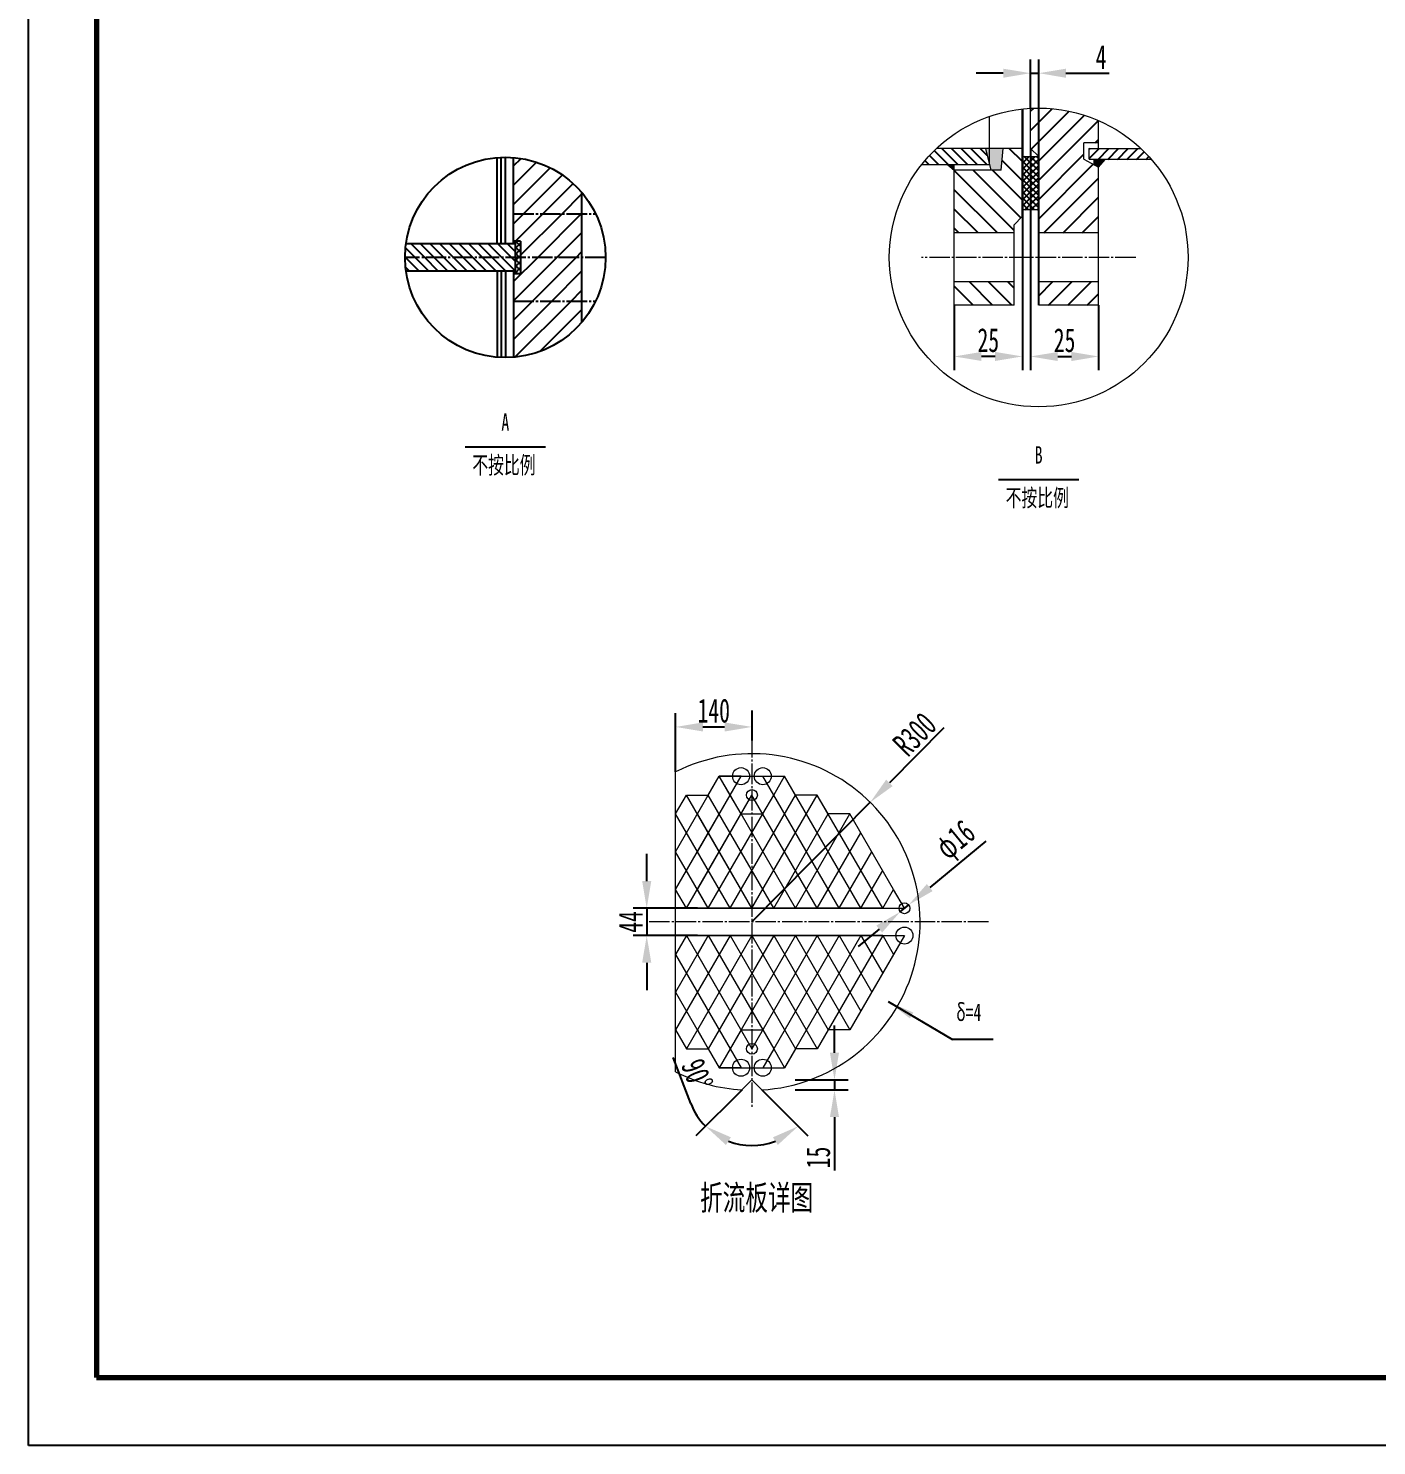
# Model space of a CAD drawing. Header units: millimetres. Extents: x -2970 to 2970, y -2100 to 2100.
# Drawn here: x -2970 to -990, y -2100 to -19 of the extents above; entities that cross this region are included whole.
import ezdxf

# ---------------------------------------------------------------- set-up
doc = ezdxf.new("R2010")
doc.units = ezdxf.units.MM
doc.linetypes.add('EB_DASHDOT', pattern=[39, 30, -3, 3, -3])
for name, color, linetype, lineweight in [('CAXA0', 7, 'Continuous', 40), ('CAXA1', 1, 'EB_DASHDOT', 25), ('CAXA3', 7, 'Continuous', 25), ('CAXA4', 3, 'Continuous', 25), ('CAXA5', 4, 'Continuous', 25)]:
    doc.layers.add(name, color=color, linetype=linetype, lineweight=lineweight)
doc.styles.add('UserTxtStyle15', font='', dxfattribs={"width": 0.667})
doc.styles.add('标准', font='', dxfattribs={"width": 0.667})
doc.styles.get('UserTxtStyle15').set_extended_font_data('SimSun')
doc.styles.get('标准').set_extended_font_data('FangSong_GB2312')
doc.dimstyles.new('标准', dxfattribs={"dimscale": 10, "dimtxt": 3.5, "dimasz": 4, "dimexe": 2, "dimexo": 0, "dimtad": 1, "dimdsep": 46, "dimtxsty": '标准', "dimcen": 0, "dimdle": 6, "dimaunit": 1, "dimazin": 2, "dimtfac": 1, "dimtdec": 3, "dimtmove": 0, "dimatfit": 3, "dimfxl": 0, "dimtolj": 1, "dimtzin": 0, "dimarcsym": 0})

# ---------------------------------------------------------------- blocks, each defined once
blk = doc.blocks.new('CAXBLOCK0', base_point=(2870, -2000))
at = {"layer": 'CAXA0', "color": 0, "linetype": 'Continuous', "lineweight": 25}
for p, q in [((-2970, -2100), (-2970, 2100)), ((2970, -2100), (-2970, -2100))]:
    blk.add_line(p, q, dxfattribs=at)
at = {"layer": 'CAXA0', "color": 0, "linetype": 'Continuous', "lineweight": 70}
for p, q in [((-2870, 2000), (-2870, -2000)), ((-2870, -2000), (2870, -2000))]:
    blk.add_line(p, q, dxfattribs=at)
blk = doc.blocks.new('CAXBLOCK54', base_point=(-2140.6, -506))
at = {"layer": 'CAXA0', "color": 0, "linetype": 'Continuous', "lineweight": 25}
for p, q in [((-2257.7, -221.2), (-2246.6, -210.1)), ((-2257.7, -249.5), (-2223.8, -215.6)), ((-2257.7, -277.8), (-2203.8, -223.9)), ((-2243.1, -291.5), (-2186, -234.4)), ((-2214.8, -291.5), (-2170.3, -246.9)), ((-2186.5, -291.5), (-2157.7, -262.6)), ((-2158.2, -291.5), (-2157.7, -290.9)), ((-2257.7, -306.1), (-2243.1, -291.5)), ((-2254.8, -331.5), (-2214.8, -291.5)), ((-2247.4, -352.3), (-2186.5, -291.5)), ((-2222.2, -355.5), (-2158.2, -291.5)), ((-2193.9, -355.5), (-2157.7, -319.2)), ((-2165.7, -355.5), (-2157.7, -347.5)), ((-2257.7, -390.9), (-2222.2, -355.5)), ((-2257.7, -419.2), (-2193.9, -355.5)), ((-2229.7, -419.5), (-2165.7, -355.5)), ((-2201.4, -419.5), (-2157.7, -375.8)), ((-2173.1, -419.5), (-2157.7, -404.1)), ((-2257.7, -447.5), (-2229.7, -419.5)), ((-2257.7, -475.8), (-2201.4, -419.5)), ((-2255.6, -502), (-2173.1, -419.5)), ((-2219, -493.6), (-2157.7, -432.3))]:
    blk.add_line(p, q, dxfattribs=at)
blk = doc.blocks.new('CAXBLOCK55', base_point=(-2359, -420.6))
at = {"layer": 'CAXA0', "color": 0, "linetype": 'Continuous', "lineweight": 25}
for p, q in [((-2402.2, -355.5), (-2416.2, -341.5)), ((-2388.1, -355.5), (-2408.1, -335.5)), ((-2374, -355.5), (-2394, -335.5)), ((-2359.8, -355.5), (-2379.8, -335.5)), ((-2345.7, -355.5), (-2365.7, -335.5)), ((-2331.5, -355.5), (-2351.5, -335.5)), ((-2317.4, -355.5), (-2337.4, -335.5)), ((-2303.3, -355.5), (-2323.3, -335.5)), ((-2289.1, -355.5), (-2309.1, -335.5)), ((-2275, -355.5), (-2295, -335.5)), ((-2260.8, -355.5), (-2280.8, -335.5)), ((-2255.4, -346.8), (-2266.7, -335.5)), ((-2416.4, -355.5), (-2416.9, -355)), ((-2396.4, -375.5), (-2416.4, -355.5)), ((-2410.5, -375.5), (-2416.2, -369.8)), ((-2382.2, -375.5), (-2402.2, -355.5)), ((-2368.1, -375.5), (-2388.1, -355.5)), ((-2354, -375.5), (-2374, -355.5)), ((-2339.8, -375.5), (-2359.8, -355.5)), ((-2325.7, -375.5), (-2345.7, -355.5)), ((-2311.5, -375.5), (-2331.5, -355.5)), ((-2297.4, -375.5), (-2317.4, -355.5)), ((-2283.3, -375.5), (-2303.3, -355.5)), ((-2269.1, -375.5), (-2289.1, -355.5)), ((-2255.4, -375.1), (-2275, -355.5)), ((-2255.4, -360.9), (-2260.8, -355.5))]:
    blk.add_line(p, q, dxfattribs=at)
blk = doc.blocks.new('CAXBLOCK56', base_point=(-1334.1, -298.4))
at = {"layer": 'CAXA0', "color": 0, "linetype": 'Continuous', "lineweight": 25}
for p, q in [((-1412.3, -210.2), (-1397.6, -195.5)), ((-1412.3, -196.1), (-1411.7, -195.5)), ((-1399.4, -211.5), (-1383.4, -195.5)), ((-1385.3, -211.5), (-1369.3, -195.5)), ((-1371.1, -211.5), (-1355.1, -195.5)), ((-1357, -211.5), (-1341, -195.5)), ((-1342.8, -211.5), (-1331.7, -200.3)), ((-1328.7, -211.5), (-1324.7, -207.5))]:
    blk.add_line(p, q, dxfattribs=at)
blk = doc.blocks.new('CAXBLOCK57', base_point=(-1469.3, -203.9))
at = {"layer": 'CAXA0', "color": 0, "linetype": 'Continuous', "lineweight": 25}
for p, q in [((-1498.6, -141), (-1493.9, -136.3)), ((-1498.6, -169.3), (-1466.5, -137.1)), ((-1497.6, -196.5), (-1441.9, -140.8)), ((-1486.6, -213.8), (-1419.5, -146.7)), ((-1486.6, -242.1), (-1399, -154.5)), ((-1403.7, -187.5), (-1398.6, -182.4)), ((-1486.6, -270.4), (-1420.3, -204.1)), ((-1486.6, -298.7), (-1406.7, -218.8)), ((-1479.1, -319.5), (-1398.6, -239)), ((-1450.8, -319.5), (-1398.6, -267.3)), ((-1422.6, -319.5), (-1398.6, -295.5))]:
    blk.add_line(p, q, dxfattribs=at)
blk = doc.blocks.new('CAXBLOCK58', base_point=(-1371.1, -435))
at = {"layer": 'CAXA0', "color": 0, "linetype": 'Continuous', "lineweight": 25}
for p, q in [((-1486.6, -411.8), (-1466.3, -391.5)), ((-1472, -425.5), (-1438, -391.5)), ((-1443.7, -425.5), (-1409.7, -391.5)), ((-1415.4, -425.5), (-1398.6, -408.7))]:
    blk.add_line(p, q, dxfattribs=at)
blk = doc.blocks.new('*CAXBLOCK6164')
at = {"layer": 'CAXA0', "color": 0, "linetype": 'Continuous', "lineweight": -2}
for p, q in [((-1510.6, -137.5), (-1510.6, -520.9)), ((-1610.6, -425.5), (-1610.6, -520.9)), ((-1550.6, -500.9), (-1570.6, -500.9))]:
    blk.add_line(p, q, dxfattribs=at)
at = {"layer": 'CAXA0', "color": 0, "linetype": 'Continuous'}
for points in [[(-1570.6, -494.2), (-1570.6, -507.5), (-1610.6, -500.9)], [(-1550.6, -494.2), (-1550.6, -507.5), (-1510.6, -500.9)]]:
    blk.add_solid(points, dxfattribs=at)
at = {"layer": 'Defpoints', "color": 0, "linetype": 'Continuous'}
for p in [(-1510.6, -137.5), (-1610.6, -425.5), (-1610.6, -500.9)]:
    blk.add_point(p, dxfattribs=at)
at = {"layer": 'CAXA0', "color": 0, "linetype": 'Continuous', "lineweight": 20, "insert": (-1560.6, -477.1), "char_height": 35, "attachment_point": 5, "style": '标准'}
blk.add_mtext('\\A1;\\fFangSong_GB2312;25', dxfattribs=at)
blk = doc.blocks.new('CAXBLOCK97', base_point=(-2252.2, -363.7))
at = {"layer": 'CAXA5', "color": 0, "linetype": 'Continuous', "lineweight": 25}
for p, q in [((-2255.4, -333.6), (-2253.2, -331.5)), ((-2247.4, -338.9), (-2254.8, -331.5)), ((-2255.4, -342.6), (-2247.4, -334.6)), ((-2247.4, -347.9), (-2255.4, -339.9)), ((-2255.4, -351.6), (-2247.4, -343.6)), ((-2248.8, -355.5), (-2255.4, -348.9)), ((-2250.3, -355.5), (-2247.4, -352.5)), ((-2255.4, -360.5), (-2250.3, -355.5)), ((-2247.4, -365.9), (-2255.4, -357.9)), ((-2255.4, -369.5), (-2247.4, -361.5)), ((-2247.4, -374.9), (-2255.4, -366.9)), ((-2255.4, -378.5), (-2247.4, -370.5)), ((-2247.4, -356.9), (-2248.8, -355.5)), ((-2251.7, -379.5), (-2255.4, -375.8))]:
    blk.add_line(p, q, dxfattribs=at)
blk = doc.blocks.new('CAXBLOCK98', base_point=(-1500.1, -243.9))
at = {"layer": 'CAXA5', "color": 0, "linetype": 'Continuous', "lineweight": 25}
for p, q in [((-1510.6, -226.5), (-1491.6, -207.5)), ((-1510.6, -217.5), (-1500.6, -207.5)), ((-1510.6, -208.5), (-1509.6, -207.5)), ((-1486.6, -228.6), (-1507.8, -207.5)), ((-1486.6, -219.6), (-1498.8, -207.5)), ((-1486.6, -210.6), (-1489.8, -207.5)), ((-1510.6, -235.4), (-1486.6, -211.4)), ((-1486.6, -237.6), (-1510.6, -213.6)), ((-1510.6, -244.4), (-1486.6, -220.4)), ((-1486.6, -246.6), (-1510.6, -222.6)), ((-1510.6, -253.4), (-1486.6, -229.4)), ((-1486.6, -255.5), (-1510.6, -231.5)), ((-1510.6, -262.4), (-1486.6, -238.4)), ((-1486.6, -264.5), (-1510.6, -240.5)), ((-1510.6, -271.4), (-1486.6, -247.4)), ((-1486.6, -273.5), (-1510.6, -249.5)), ((-1510.6, -280.3), (-1486.6, -256.3)), ((-1486.6, -282.5), (-1510.6, -258.5)), ((-1492.5, -285.6), (-1510.6, -267.5)), ((-1506.9, -285.6), (-1486.6, -265.3)), ((-1501.5, -285.6), (-1510.6, -276.4)), ((-1510.4, -285.6), (-1510.6, -285.4)), ((-1497.9, -285.6), (-1486.6, -274.3)), ((-1489, -285.6), (-1486.6, -283.3))]:
    blk.add_line(p, q, dxfattribs=at)
blk = doc.blocks.new('*CAXBLOCK103106')
at = {"layer": 'CAXA4', "color": 0, "linetype": 'Continuous', "lineweight": -2}
for p, q in [((-1625.8, -1046.1), (-1705.9, -1127)), ((-1907.7, -1331.1), (-1734, -1155.5))]:
    blk.add_line(p, q, dxfattribs=at)
at = {"layer": 'CAXA4', "color": 0, "linetype": 'Continuous'}
blk.add_solid([(-1710.6, -1122.3), (-1701.1, -1131.7), (-1734, -1155.5)], dxfattribs=at)
at = {"layer": 'Defpoints', "color": 0, "linetype": 'Continuous'}
for p in [(-1734, -1155.5), (-1907.7, -1331.1)]:
    blk.add_point(p, dxfattribs=at)
at = {"layer": 'CAXA4', "color": 0, "linetype": 'Continuous', "lineweight": 15, "insert": (-1668.7, -1055.6), "char_height": 35, "attachment_point": 5, "rotation": 45.3166, "style": '标准'}
blk.add_mtext('\\A1;{\\fFangSong_GB2312|b0|i0|c134|p0;R300}', dxfattribs=at)
blk = doc.blocks.new('*CAXBLOCK104107')
at = {"layer": 'CAXA4', "color": 0, "linetype": 'Continuous', "lineweight": -2}
for p, q in [((-1564, -1212.7), (-1646.6, -1280.6)), ((-1689.9, -1316.2), (-1677.5, -1306)), ((-1720.8, -1341.6), (-1751.7, -1367))]:
    blk.add_line(p, q, dxfattribs=at)
at = {"layer": 'CAXA4', "color": 0, "linetype": 'Continuous'}
for points in [[(-1650.8, -1275.5), (-1642.4, -1285.8), (-1677.5, -1306)], [(-1725, -1336.4), (-1716.5, -1346.7), (-1689.9, -1316.2)]]:
    blk.add_solid(points, dxfattribs=at)
at = {"layer": 'Defpoints', "color": 0, "linetype": 'Continuous'}
for p in [(-1677.5, -1306), (-1689.9, -1316.2)]:
    blk.add_point(p, dxfattribs=at)
at = {"layer": 'CAXA4', "color": 0, "linetype": 'Continuous', "lineweight": 15, "insert": (-1606.6, -1213.6), "char_height": 35, "attachment_point": 5, "rotation": 39.4171, "style": '标准'}
blk.add_mtext('\\A1;\\fFangSong_GB2312;φ16', dxfattribs=at)
blk = doc.blocks.new('*CAXBLOCK105108')
at = {"layer": 'CAXA4', "linetype": 'Continuous', "lineweight": 25}
blk.add_hatch(color=0, dxfattribs=at).paths.add_polyline_path([(-1707.7, -1448.1), (-1675.7, -1472.7), (-1670.7, -1464.1)], flags=0)
at = {"layer": 'CAXA4', "color": 0, "linetype": 'Continuous', "lineweight": 25}
for p in [(-1707.7, -1448.1), (-1553.3, -1503.5)]:
    blk.add_line(p, (-1613.4, -1503.5), dxfattribs=at)
at = {"layer": 'CAXA4', "color": 0, "linetype": 'Continuous', "lineweight": 25, "insert": (-1607.7, -1451), "char_height": 25.5, "attachment_point": 1, "style": 'UserTxtStyle15'}
blk.add_mtext('\\fSimSun|b0|i0|p34;δ=4', dxfattribs=at)
blk = doc.blocks.new('*CAXBLOCK106109')
at = {"layer": 'CAXA4', "color": 0, "linetype": 'Continuous', "lineweight": -2}
for p, q in [((-2062.1, -1271.1), (-2062.1, -1231.1)), ((-1987.7, -1311.1), (-2082.1, -1311.1)), ((-2062.1, -1311.1), (-2062.1, -1351.1)), ((-1987.7, -1351.1), (-2082.1, -1351.1)), ((-2062.1, -1391.1), (-2062.1, -1431.1))]:
    blk.add_line(p, q, dxfattribs=at)
at = {"layer": 'CAXA4', "color": 0, "linetype": 'Continuous'}
for points in [[(-2068.8, -1271.1), (-2055.4, -1271.1), (-2062.1, -1311.1)], [(-2068.8, -1391.1), (-2055.4, -1391.1), (-2062.1, -1351.1)]]:
    blk.add_solid(points, dxfattribs=at)
at = {"layer": 'Defpoints', "color": 0, "linetype": 'Continuous'}
for p in [(-1987.7, -1311.1), (-2062.1, -1351.1), (-1987.7, -1351.1)]:
    blk.add_point(p, dxfattribs=at)
at = {"layer": 'CAXA4', "color": 0, "linetype": 'Continuous', "lineweight": 15, "insert": (-2085.8, -1331.1), "char_height": 35, "attachment_point": 5, "rotation": 90, "style": '标准'}
blk.add_mtext('\\A1;\\fFangSong_GB2312;44', dxfattribs=at)
blk = doc.blocks.new('*CAXBLOCK107110')
at = {"layer": 'CAXA4', "color": 0, "linetype": 'Continuous', "lineweight": -2}
for p, q in [((-2019.7, -1110.9), (-2019.7, -1024.8)), ((-1907.7, -1020.6), (-1907.7, -1064.8)), ((-1979.7, -1044.8), (-1947.7, -1044.8))]:
    blk.add_line(p, q, dxfattribs=at)
at = {"layer": 'CAXA4', "color": 0, "linetype": 'Continuous'}
for points in [[(-1979.7, -1038.2), (-1979.7, -1051.5), (-2019.7, -1044.8)], [(-1947.7, -1038.2), (-1947.7, -1051.5), (-1907.7, -1044.8)]]:
    blk.add_solid(points, dxfattribs=at)
at = {"layer": 'Defpoints', "color": 0, "linetype": 'Continuous'}
for p in [(-1907.7, -1020.6), (-1907.7, -1044.8), (-2019.7, -1110.9)]:
    blk.add_point(p, dxfattribs=at)
at = {"layer": 'CAXA4', "color": 0, "linetype": 'Continuous', "lineweight": 15, "insert": (-1963.7, -1021.1), "char_height": 35, "attachment_point": 5, "style": '标准'}
blk.add_mtext('\\A1;{\\fFangSong_GB2312|b0|i0|c134|p0;140}', dxfattribs=at)
blk = doc.blocks.new('*CAXBLOCK108111')
at = {"layer": 'CAXA4', "color": 0, "linetype": 'Continuous', "lineweight": -2}
for p, q in [((-1997.5, -1597.6), (-2023.4, -1529.9)), ((-1922.2, -1577.7), (-1989.8, -1645.2)), ((-1893.1, -1577.7), (-1825.5, -1645.2))]:
    blk.add_line(p, q, dxfattribs=at)
for start, end in [(200.9959, 225), (249.0041, 290.9959)]:
    blk.add_arc((-1907.7, -1563.1), 96.2, start, end, dxfattribs=at)
at = {"layer": 'CAXA4', "color": 0, "linetype": 'Continuous'}
for points in [[(-1945.8, -1658.5), (-1938.5, -1647.3), (-1975.7, -1631.1)], [(-1876.8, -1647.3), (-1869.6, -1658.5), (-1839.7, -1631.1)]]:
    blk.add_solid(points, dxfattribs=at)
at = {"layer": 'Defpoints', "color": 0, "linetype": 'Continuous'}
for p in [(-1922.2, -1577.7), (-1907.7, -1563.1), (-1907.7, -1563.1), (-1893.1, -1577.7), (-1882.8, -1656)]:
    blk.add_point(p, dxfattribs=at)
at = {"layer": 'CAXA4', "color": 0, "linetype": 'Continuous', "lineweight": 15, "insert": (-1988.3, -1555.2), "char_height": 35, "attachment_point": 5, "rotation": 290.9959, "style": '标准'}
blk.add_mtext('\\A1;\\fFangSong_GB2312;90{%%D}', dxfattribs=at)
blk = doc.blocks.new('*CAXBLOCK109112')
at = {"layer": 'CAXA4', "color": 0, "linetype": 'Continuous', "lineweight": -2}
for p, q in [((-1786.4, -1523.1), (-1786.4, -1483.1)), ((-1844.4, -1563.1), (-1766.4, -1563.1)), ((-1844.4, -1577.7), (-1766.4, -1577.7)), ((-1786.4, -1563.1), (-1786.4, -1577.7)), ((-1786.4, -1617.7), (-1786.4, -1696.2))]:
    blk.add_line(p, q, dxfattribs=at)
at = {"layer": 'CAXA4', "color": 0, "linetype": 'Continuous'}
for points in [[(-1793.1, -1523.1), (-1779.8, -1523.1), (-1786.4, -1563.1)], [(-1793.1, -1617.7), (-1779.8, -1617.7), (-1786.4, -1577.7)]]:
    blk.add_solid(points, dxfattribs=at)
at = {"layer": 'Defpoints', "color": 0, "linetype": 'Continuous'}
for p in [(-1844.4, -1563.1), (-1844.4, -1577.7), (-1786.4, -1577.7)]:
    blk.add_point(p, dxfattribs=at)
at = {"layer": 'CAXA4', "color": 0, "linetype": 'Continuous', "lineweight": 15, "insert": (-1810.2, -1676.9), "char_height": 35, "attachment_point": 5, "rotation": 90, "style": '标准'}
blk.add_mtext('\\A1;\\fFangSong_GB2312;15', dxfattribs=at)
blk = doc.blocks.new('CAXBLOCK110', base_point=(-1611.4, -209.9))
at = {"layer": 'CAXA5', "color": 0, "linetype": 'Continuous', "lineweight": 25}
for p, q in [((-1633.1, -219.5), (-1646.9, -205.7)), ((-1619, -219.5), (-1639.9, -198.6)), ((-1604.9, -219.5), (-1628.9, -195.5)), ((-1590.7, -219.5), (-1614.7, -195.5)), ((-1576.6, -219.5), (-1600.6, -195.5)), ((-1562.4, -219.5), (-1586.4, -195.5)), ((-1562.2, -205.6), (-1572.3, -195.5)), ((-1647.3, -219.5), (-1653.5, -213.2))]:
    blk.add_line(p, q, dxfattribs=at)
blk = doc.blocks.new('CAXBLOCK111', base_point=(-1568.7, -406.1))
at = {"layer": 'CAXA5', "color": 0, "linetype": 'Continuous', "lineweight": 25}
for p, q in [((-1510.6, -214.7), (-1529.9, -195.5)), ((-1522.6, -315.8), (-1610.6, -227.8)), ((-1512.7, -297.5), (-1582.7, -227.5)), ((-1510.6, -271.3), (-1554.4, -227.5)), ((-1510.6, -243), (-1540.5, -213.2)), ((-1547.3, -319.5), (-1610.6, -256.1)), ((-1575.6, -319.5), (-1610.6, -284.4)), ((-1603.9, -319.5), (-1610.6, -312.7)), ((-1554.4, -425.5), (-1588.4, -391.5)), ((-1526.1, -425.5), (-1560.1, -391.5)), ((-1522.6, -400.7), (-1531.9, -391.5)), ((-1582.7, -425.5), (-1610.6, -397.5))]:
    blk.add_line(p, q, dxfattribs=at)
blk = doc.blocks.new('*CAXBLOCK112115')
at = {"layer": 'CAXA4', "color": 0, "linetype": 'Continuous', "lineweight": -2}
for p, q in [((-1498.6, -195.5), (-1498.6, -520.9)), ((-1398.6, -425.5), (-1398.6, -520.9)), ((-1458.6, -500.9), (-1438.6, -500.9))]:
    blk.add_line(p, q, dxfattribs=at)
at = {"layer": 'CAXA4', "color": 0, "linetype": 'Continuous'}
for points in [[(-1458.6, -494.3), (-1458.6, -507.6), (-1498.6, -500.9)], [(-1438.6, -494.3), (-1438.6, -507.6), (-1398.6, -500.9)]]:
    blk.add_solid(points, dxfattribs=at)
at = {"layer": 'Defpoints', "color": 0, "linetype": 'Continuous'}
for p in [(-1498.6, -195.5), (-1398.6, -425.5), (-1398.6, -500.9)]:
    blk.add_point(p, dxfattribs=at)
at = {"layer": 'CAXA4', "color": 0, "linetype": 'Continuous', "lineweight": 20, "insert": (-1448.6, -477.2), "char_height": 35, "attachment_point": 5, "style": '标准'}
blk.add_mtext('\\A1;\\fFangSong_GB2312;25', dxfattribs=at)
blk = doc.blocks.new('*CAXBLOCK113116')
at = {"layer": 'CAXA4', "color": 0, "linetype": 'Continuous', "lineweight": -2}
for p, q in [((-1498.6, -136.5), (-1498.6, -65)), ((-1486.6, -425.5), (-1486.6, -65)), ((-1538.6, -85), (-1578.6, -85)), ((-1498.6, -85), (-1486.6, -85)), ((-1446.6, -85), (-1383.3, -85))]:
    blk.add_line(p, q, dxfattribs=at)
at = {"layer": 'CAXA4', "color": 0, "linetype": 'Continuous'}
for points in [[(-1538.6, -78.4), (-1538.6, -91.7), (-1498.6, -85)], [(-1446.6, -78.4), (-1446.6, -91.7), (-1486.6, -85)]]:
    blk.add_solid(points, dxfattribs=at)
at = {"layer": 'Defpoints', "color": 0, "linetype": 'Continuous'}
for p in [(-1486.6, -85), (-1498.6, -136.5), (-1486.6, -425.5)]:
    blk.add_point(p, dxfattribs=at)
at = {"layer": 'CAXA4', "color": 0, "linetype": 'Continuous', "lineweight": 20, "insert": (-1395, -61.3), "char_height": 35, "attachment_point": 5, "style": '标准'}
blk.add_mtext('\\A1;\\fFangSong_GB2312;4', dxfattribs=at)

msp = doc.modelspace()

# ---------------------------------------------------------------- hatches: boundary and pattern name
at = {"layer": 'CAXA0', "linetype": 'Continuous', "lineweight": 20}
for points in [[(-1558.729, -219.47), (-1556.752, -227.47), (-1541.823, -227.47), (-1538.783, -195.47), (-1564.658, -195.47)], [(-1610.634, -227.47), (-1610.634, -219.47), (-1619.85, -219.47)], [(-1398.634, -223.076), (-1398.634, -211.47), (-1405.783, -211.47)], [(-1405.783, -219.243), (-1398.634, -223.076), (-1405.783, -211.47)], [(-1398.634, -223.076), (-1388.532, -211.47), (-1398.634, -211.47)]]:
    msp.add_hatch(color=256, dxfattribs=at).paths.add_polyline_path(points, flags=0)

# ---------------------------------------------------------------- linework, layer by layer
for p, q in [((-1510.634, -295.47), (-1510.634, -137.48)), ((-1498.634, -195.47), (-1498.634, -136.491)), ((-1558.729, -219.47), (-1558.729, -148.351)), ((-1398.634, -195.47), (-1398.634, -154.592)), ((-1510.634, -195.47), (-1636.62, -195.47)), ((-1564.658, -195.47), (-1556.752, -227.47)), ((-1541.823, -227.47), (-1538.783, -195.47)), ((-1510.634, -207.47), (-1486.634, -207.47)), ((-1498.634, -195.47), (-1486.634, -207.47)), ((-1486.634, -207.47), (-1486.634, -285.614)), ((-1486.634, -425.47), (-1486.634, -207.47)), ((-1420.284, -211.47), (-1420.284, -187.47)), ((-1398.634, -187.47), (-1420.284, -187.47)), ((-1412.284, -211.47), (-1412.284, -195.47)), ((-1412.284, -195.47), (-1336.648, -195.47)), ((-1558.729, -219.47), (-1658.68, -219.47)), ((-1610.634, -295.47), (-1610.634, -219.47)), ((-1610.634, -425.47), (-1610.634, -219.47)), ((-1541.823, -227.47), (-1610.634, -227.47)), ((-1420.284, -211.47), (-1398.634, -223.076)), ((-1412.284, -211.47), (-1321.226, -211.47)), ((-1405.783, -211.47), (-1405.783, -219.47)), ((-1398.634, -223.076), (-1405.783, -211.47)), ((-1398.634, -425.47), (-1398.634, -211.47)), ((-1398.634, -223.076), (-1388.532, -211.47)), ((-1486.634, -285.614), (-1510.634, -285.614)), ((-1522.634, -307.47), (-1510.634, -295.47)), ((-1522.634, -425.47), (-1522.634, -307.47)), ((-1522.634, -319.47), (-1610.634, -319.47)), ((-1398.634, -319.47), (-1486.634, -319.47)), ((-1522.634, -391.47), (-1610.634, -391.47)), ((-1398.634, -391.47), (-1486.634, -391.47)), ((-1522.634, -425.47), (-1610.634, -425.47)), ((-1398.634, -425.47), (-1486.634, -425.47))]:
    msp.add_line(p, q, dxfattribs=at)
at = {"layer": 'CAXA0', "linetype": 'Continuous', "lineweight": 25}
for p, q in [((-2281.684, -335.47), (-2281.684, -208.777)), ((-2275.854, -335.47), (-2275.854, -208.417)), ((-2269.684, -335.47), (-2269.684, -208.287)), ((-2257.684, -335.47), (-2257.684, -208.777)), ((-2157.684, -259.978), (-2157.684, -450.962)), ((-2247.382, -331.47), (-2257.684, -331.47)), ((-2255.382, -331.47), (-2255.382, -379.47)), ((-2247.382, -331.47), (-2247.382, -379.47)), ((-2255.382, -335.47), (-2415.501, -335.47)), ((-2255.382, -375.47), (-2415.501, -375.47)), ((-2281.684, -375.47), (-2281.684, -502.163)), ((-2275.854, -375.47), (-2275.854, -502.523)), ((-2269.684, -375.47), (-2269.684, -502.653)), ((-2257.684, -375.47), (-2257.684, -502.163)), ((-2247.382, -379.47), (-2257.684, -379.47))]:
    msp.add_line(p, q, dxfattribs=at)
at = {"layer": 'CAXA0', "linetype": 'EB_DASHDOT', "lineweight": 25}
msp.add_line((-2122.501, -355.47), (-2416.866, -355.47), dxfattribs=at)
at = {"layer": 'CAXA0', "linetype": 'EB_DASHDOT', "lineweight": 20}
msp.add_line((-1344.114, -355.47), (-1658.576, -355.47), dxfattribs=at)
at = {"layer": 'CAXA0', "linetype": 'Continuous', "lineweight": 15}
for p, q in [((-2019.672, -1551.241), (-2019.672, -1110.946)), ((-1971.672, -1144.817), (-1955.672, -1117.104)), ((-1971.672, -1144.817), (-1955.672, -1117.104)), ((-1939.672, -1144.817), (-1923.672, -1117.104)), ((-1939.672, -1144.817), (-1923.672, -1117.104)), ((-1875.672, -1144.817), (-1891.672, -1117.104)), ((-1843.672, -1144.817), (-1859.672, -1117.104)), ((-2019.672, -1172.53), (-2003.672, -1144.817)), ((-1923.672, -1172.53), (-1939.672, -1144.817)), ((-1922.685, -1174.239), (-1939.178, -1145.671)), ((-1891.672, -1172.53), (-1875.672, -1144.817)), ((-1795.672, -1172.53), (-1811.672, -1144.817)), ((-1923.672, -1172.53), (-1891.672, -1172.53)), ((-1699.672, -1283.381), (-1763.672, -1172.53)), ((-1699.672, -1283.381), (-1763.672, -1172.53)), ((-1715.672, -1311.094), (-1699.672, -1283.381)), ((-1683.672, -1351.094), (-1763.672, -1489.658)), ((-1699.672, -1378.807), (-1763.672, -1489.658)), ((-2019.672, -1489.658), (-2003.672, -1517.371)), ((-1923.672, -1489.658), (-1939.672, -1517.371)), ((-1923.672, -1489.658), (-1939.672, -1517.371)), ((-1923.672, -1489.658), (-1891.672, -1489.658)), ((-1891.672, -1489.658), (-1875.672, -1517.371)), ((-1795.672, -1489.658), (-1811.672, -1517.371)), ((-1971.672, -1517.371), (-1955.672, -1545.083)), ((-1971.672, -1517.371), (-1955.672, -1545.083)), ((-1939.672, -1517.371), (-1923.672, -1545.083)), ((-1939.672, -1517.371), (-1923.672, -1545.083)), ((-1875.672, -1517.371), (-1891.672, -1545.083)), ((-1843.672, -1517.371), (-1859.672, -1545.083)), ((-1907.672, -1563.094), (-1922.242, -1577.664)), ((-1907.672, -1563.094), (-1893.102, -1577.664))]:
    msp.add_line(p, q, dxfattribs=at)
at = {"layer": 'CAXA0', "linetype": 'ByBlock', "lineweight": 15}
for p, q in [((-2019.672, -1227.955), (-1955.672, -1117.104)), ((-1939.672, -1144.817), (-1955.672, -1117.104)), ((-1939.178, -1145.671), (-1955.672, -1117.104)), ((-1939.672, -1144.817), (-1955.672, -1117.104)), ((-1875.672, -1144.817), (-1859.672, -1117.104)), ((-1747.672, -1311.094), (-1859.672, -1117.104)), ((-2019.672, -1283.381), (-1939.672, -1144.817)), ((-1907.672, -1311.094), (-2003.672, -1144.817)), ((-2003.672, -1311.094), (-1907.672, -1144.817)), ((-1987.672, -1172.53), (-1971.672, -1144.817)), ((-1987.672, -1283.381), (-1907.672, -1144.817)), ((-1987.672, -1227.955), (-1939.672, -1144.817)), ((-1875.672, -1311.094), (-1971.672, -1144.817)), ((-1875.672, -1311.094), (-1971.672, -1144.817)), ((-1939.672, -1311.094), (-1843.672, -1144.817)), ((-1907.672, -1311.094), (-1811.672, -1144.817)), ((-1811.672, -1311.094), (-1907.672, -1144.817)), ((-1779.672, -1311.094), (-1875.672, -1144.817)), ((-1715.672, -1311.094), (-1811.672, -1144.817)), ((-1939.672, -1311.094), (-2019.672, -1172.53)), ((-1907.672, -1311.094), (-1987.672, -1172.53)), ((-1971.672, -1311.094), (-1891.672, -1172.53)), ((-1843.672, -1311.094), (-1923.672, -1172.53)), ((-1875.672, -1311.094), (-1795.672, -1172.53)), ((-1843.672, -1311.094), (-1763.672, -1172.53)), ((-1811.672, -1311.094), (-1747.672, -1200.243)), ((-1971.672, -1311.094), (-2019.672, -1227.955)), ((-1939.672, -1311.094), (-1987.672, -1227.955)), ((-1779.672, -1311.094), (-1731.672, -1227.955)), ((-1747.672, -1311.094), (-1715.672, -1255.668)), ((-2003.672, -1311.094), (-2019.672, -1283.381)), ((-1971.672, -1311.094), (-1987.672, -1283.381)), ((-1715.672, -1311.094), (-1699.672, -1283.381)), ((-1939.672, -1351.094), (-2019.672, -1489.658)), ((-1971.672, -1351.094), (-2019.672, -1434.232)), ((-2003.672, -1351.094), (-2019.672, -1378.807)), ((-1907.672, -1351.094), (-2003.672, -1517.371)), ((-2003.672, -1351.094), (-1907.672, -1517.371)), ((-1971.672, -1351.094), (-1987.672, -1378.807)), ((-1939.672, -1351.094), (-1987.672, -1434.232)), ((-1907.672, -1351.094), (-1987.672, -1489.658)), ((-1875.672, -1351.094), (-1971.672, -1517.371)), ((-1875.672, -1351.094), (-1971.672, -1517.371)), ((-1971.672, -1351.094), (-1891.672, -1489.658)), ((-1939.672, -1351.094), (-1843.672, -1517.371)), ((-1843.672, -1351.094), (-1939.672, -1517.371)), ((-1843.672, -1351.094), (-1923.672, -1489.658)), ((-1907.672, -1351.094), (-1811.672, -1517.371)), ((-1811.672, -1351.094), (-1907.672, -1517.371)), ((-1875.672, -1351.094), (-1795.672, -1489.658)), ((-1779.672, -1351.094), (-1875.672, -1517.371)), ((-1747.672, -1351.094), (-1859.672, -1545.083)), ((-1843.672, -1351.094), (-1763.672, -1489.658)), ((-1715.672, -1351.094), (-1811.672, -1517.371)), ((-1811.672, -1351.094), (-1747.672, -1461.945)), ((-1779.672, -1351.094), (-1731.672, -1434.232)), ((-1747.672, -1351.094), (-1715.672, -1406.519)), ((-1715.672, -1351.094), (-1699.672, -1378.807)), ((-2019.672, -1378.807), (-1939.672, -1517.371)), ((-1987.672, -1378.807), (-1907.672, -1517.371)), ((-2019.672, -1434.232), (-1955.672, -1545.083)), ((-1987.672, -1434.232), (-1939.672, -1517.371)), ((-2019.672, -1489.658), (-2003.672, -1517.371)), ((-1987.672, -1489.658), (-1971.672, -1517.371)), ((-1939.672, -1517.371), (-1955.672, -1545.083)), ((-1939.672, -1517.371), (-1955.672, -1545.083)), ((-1875.672, -1517.371), (-1859.672, -1545.083))]:
    msp.add_line(p, q, dxfattribs=at)
at = {"layer": 'CAXA0', "lineweight": 15}
for p, q in [((-1955.672, -1117.104), (-1923.672, -1117.104)), ((-1923.672, -1117.104), (-1955.672, -1117.104)), ((-1891.672, -1117.104), (-1859.672, -1117.104)), ((-2003.672, -1144.817), (-1970.979, -1144.817)), ((-1987.672, -1144.817), (-1970.979, -1144.817)), ((-1811.672, -1144.817), (-1844.364, -1144.817)), ((-1763.672, -1172.53), (-1796.251, -1172.53)), ((-1715.672, -1311.094), (-1987.672, -1311.094)), ((-1987.672, -1311.094), (-1715.672, -1311.094)), ((-1987.672, -1351.094), (-1683.672, -1351.094)), ((-1715.672, -1351.094), (-1987.672, -1351.094)), ((-1763.672, -1489.658), (-1796.251, -1489.658)), ((-2003.672, -1517.371), (-1970.979, -1517.371)), ((-1987.672, -1517.371), (-1970.979, -1517.371)), ((-1811.672, -1517.371), (-1844.364, -1517.371)), ((-1955.672, -1545.083), (-1923.672, -1545.083)), ((-1923.672, -1545.083), (-1955.672, -1545.083)), ((-1891.672, -1545.083), (-1859.672, -1545.083))]:
    msp.add_line(p, q, dxfattribs=at)
for centre in [(-1923.672, -1117.104), (-1923.672, -1117.104), (-1891.672, -1117.104), (-1683.672, -1351.094), (-1923.672, -1545.083), (-1923.672, -1545.083), (-1891.672, -1545.083)]:
    msp.add_circle(centre, 12.5, dxfattribs=at)
at = {"layer": 'CAXA0', "linetype": 'Continuous', "lineweight": 15}
for centre in [(-1907.672, -1144.817), (-1907.672, -1144.817), (-1683.672, -1311.094), (-1907.672, -1517.371), (-1907.672, -1517.371)]:
    msp.add_circle(centre, 8, dxfattribs=at)
for start, end in [(273.381696, 116.964689), (243.035311, 266.618304)]:
    msp.add_arc((-1907.672, -1331.094), 247, start, end, dxfattribs=at)
at = {"layer": 'CAXA1', "linetype": 'EB_DASHDOT', "lineweight": 25}
for p, q in [((-2257.684, -291.47), (-2137.144, -291.47)), ((-2257.684, -419.47), (-2137.144, -419.47)), ((-2257.684, -419.47), (-2137.144, -419.47))]:
    msp.add_line(p, q, dxfattribs=at)
at = {"layer": 'CAXA1', "linetype": 'EB_DASHDOT', "lineweight": 15}
for p, q in [((-1907.672, -1020.594), (-1907.672, -1603.505)), ((-1560.445, -1331.094), (-2062.09, -1331.094))]:
    msp.add_line(p, q, dxfattribs=at)
at = {"layer": 'CAXA3', "linetype": 'Continuous', "lineweight": 20}
msp.add_line((-1619.85, -219.47), (-1610.634, -227.47), dxfattribs=at)
at = {"layer": 'CAXA3', "linetype": 'Continuous', "lineweight": 25}
for p, q in [((-2328.871, -633.484), (-2210.496, -633.484)), ((-1545.821, -681.573), (-1427.446, -681.573))]:
    msp.add_line(p, q, dxfattribs=at)
at = {"layer": 'CAXA3', "linetype": 'Continuous', "lineweight": 15}
for p, q in [((-1923.672, -1117.104), (-1891.672, -1117.104)), ((-1683.672, -1311.094), (-1699.672, -1283.381)), ((-1715.672, -1311.094), (-1683.672, -1311.094)), ((-1715.672, -1351.094), (-1699.672, -1378.807)), ((-1923.672, -1545.083), (-1891.672, -1545.083))]:
    msp.add_line(p, q, dxfattribs=at)
at = {"layer": 'CAXA3', "linetype": 'Continuous', "lineweight": 20}
msp.add_circle((-1486.634, -355.47), 219.308, dxfattribs=at)
at = {"layer": 'CAXA3', "linetype": 'Continuous', "lineweight": 25}
msp.add_circle((-2269.684, -355.47), 147.183, dxfattribs=at)

# ---------------------------------------------------------------- block references
at = {"layer": 'CAXA0', "linetype": 'Continuous', "lineweight": 70}
msp.add_blockref('CAXBLOCK0', (2870, -2000), dxfattribs=at)
at = {"layer": 'CAXA0', "linetype": 'Continuous', "lineweight": 20}
for name, p in [('CAXBLOCK57', (-1469.32, -203.862)), ('CAXBLOCK56', (-1334.094, -298.384)), ('CAXBLOCK58', (-1371.145, -435.006))]:
    msp.add_blockref(name, p, dxfattribs=at)
at = {"layer": 'CAXA0', "linetype": 'Continuous', "lineweight": 25}
for name, p in [('CAXBLOCK54', (-2140.562, -505.98)), ('CAXBLOCK55', (-2359.005, -420.583))]:
    msp.add_blockref(name, p, dxfattribs=at)
at = {"layer": 'CAXA4', "linetype": 'Continuous', "lineweight": 15}
msp.add_blockref('*CAXBLOCK105108', (0, 0), dxfattribs=at)
at = {"layer": 'CAXA5', "linetype": 'Continuous', "lineweight": 20}
for name, p in [('CAXBLOCK110', (-1611.449, -209.94)), ('CAXBLOCK111', (-1568.671, -406.129))]:
    msp.add_blockref(name, p, dxfattribs=at)
at = {"layer": 'CAXA5', "linetype": 'EB_DASHDOT', "lineweight": 20}
msp.add_blockref('CAXBLOCK98', (-1500.141, -243.872), dxfattribs=at)
at = {"layer": 'CAXA5', "linetype": 'EB_DASHDOT', "lineweight": 25}
msp.add_blockref('CAXBLOCK97', (-2252.162, -363.675), dxfattribs=at)

# ---------------------------------------------------------------- texts
at = {"layer": 'CAXA4', "linetype": 'Continuous', "lineweight": 25, "attachment_point": 1, "style": '标准'}
for s, insert, char_height in [('\\fFangSong_GB2312|b0|i0|p34;A', (-2275.509, -584.517), 25.5), ('{\\fFangSong_GB2312|b0|i0|c134|p34;不按比例}', (-2318.112, -647.517), 25.5), ('\\fFangSong_GB2312|b0|i0|p34;B', (-1492.459, -632.606), 25.5), ('{\\fFangSong_GB2312|b0|i0|c134|p34;不按比例}', (-1535.062, -695.606), 25.5), ('\\fFangSong_GB2312|b0|i0|p34;折流板详图', (-1983.744, -1717.594), 36.5)]:
    msp.add_mtext(s, dxfattribs=dict(at, insert=insert, char_height=char_height))

# ---------------------------------------------------------------- dimensions: what is measured, and where the dimension line sits
at = {"layer": 'CAXA0', "linetype": 'Continuous', "lineweight": 20}
dim = msp.add_linear_dim(base=(-1610.634, -500.866), p1=(-1510.634, -137.48), p2=(-1610.634, -425.47), angle=180, text='\\fFangSong_GB2312;25', dimstyle='标准', dxfattribs=at)
dim.commit()
dim.dimension.update_dxf_attribs({"geometry": '*CAXBLOCK6164', "text_midpoint": (-1560.634, -477.116)})
at = {"layer": 'CAXA4', "linetype": 'Continuous', "lineweight": 20}
for base, p1, p2, text, picture, middle in [((-1486.634, -85.04), (-1498.634, -136.491), (-1486.634, -425.47), '\\fFangSong_GB2312;4', '*CAXBLOCK113116', (-1394.958, -61.29)), ((-1398.634, -500.923), (-1498.634, -195.47), (-1398.634, -425.47), '\\fFangSong_GB2312;25', '*CAXBLOCK112115', (-1448.634, -477.173))]:
    dim = msp.add_linear_dim(base=base, p1=p1, p2=p2, angle=180, text=text, dimstyle='标准', dxfattribs=at)
    dim.commit()
    dim.dimension.update_dxf_attribs({"geometry": picture, "text_midpoint": middle})
at = {"layer": 'CAXA4', "linetype": 'Continuous', "lineweight": 15}
for base, p1, p2, angle, text, picture, middle in [((-1907.672, -1044.827), (-2019.672, -1110.946), (-1907.672, -1020.594), 180, '{\\fFangSong_GB2312|b0|i0|c134|p0;140}', '*CAXBLOCK107110', (-1963.672, -1021.077)), ((-2062.09, -1351.094), (-1987.672, -1311.094), (-1987.672, -1351.094), 270, '\\fFangSong_GB2312;44', '*CAXBLOCK106109', (-2085.84, -1331.094)), ((-1786.441, -1577.664), (-1844.364, -1563.094), (-1844.364, -1577.664), 90, '\\fFangSong_GB2312;15', '*CAXBLOCK109112', (-1810.191, -1676.911))]:
    dim = msp.add_linear_dim(base=base, p1=p1, p2=p2, angle=angle, text=text, dimstyle='标准', dxfattribs=at)
    dim.commit()
    dim.dimension.update_dxf_attribs({"geometry": picture, "text_midpoint": middle})
dim = msp.add_radius_dim(center=(-1907.672, -1331.094), mpoint=(-1733.984, -1155.476), text='{\\fFangSong_GB2312|b0|i0|c134|p0;R300}', dimstyle='标准', dxfattribs=at)
dim.commit()
dim.dimension.update_dxf_attribs({"geometry": '*CAXBLOCK103106', "text_midpoint": (-1668.658, -1055.649)})
dim = msp.add_diameter_dim_2p(p1=(-1689.852, -1316.173), p2=(-1677.491, -1306.014), text='\\fFangSong_GB2312;φ16', dimstyle='标准', dxfattribs=at)
dim.commit()
dim.dimension.update_dxf_attribs({"geometry": '*CAXBLOCK104107', "text_midpoint": (-1606.613, -1213.588)})
dim = msp.add_angular_dim_2l(base=(-1882.779, -1655.995), line1=((-1907.672, -1563.094), (-1922.242, -1577.664)), line2=((-1907.672, -1563.094), (-1893.102, -1577.664)), text='\\fFangSong_GB2312;90{%%D}', dimstyle='标准', dxfattribs=at)
dim.commit()
dim.dimension.update_dxf_attribs({"geometry": '*CAXBLOCK108111', "text_midpoint": (-1988.269, -1555.23)})

doc.saveas('drawing.dxf')
